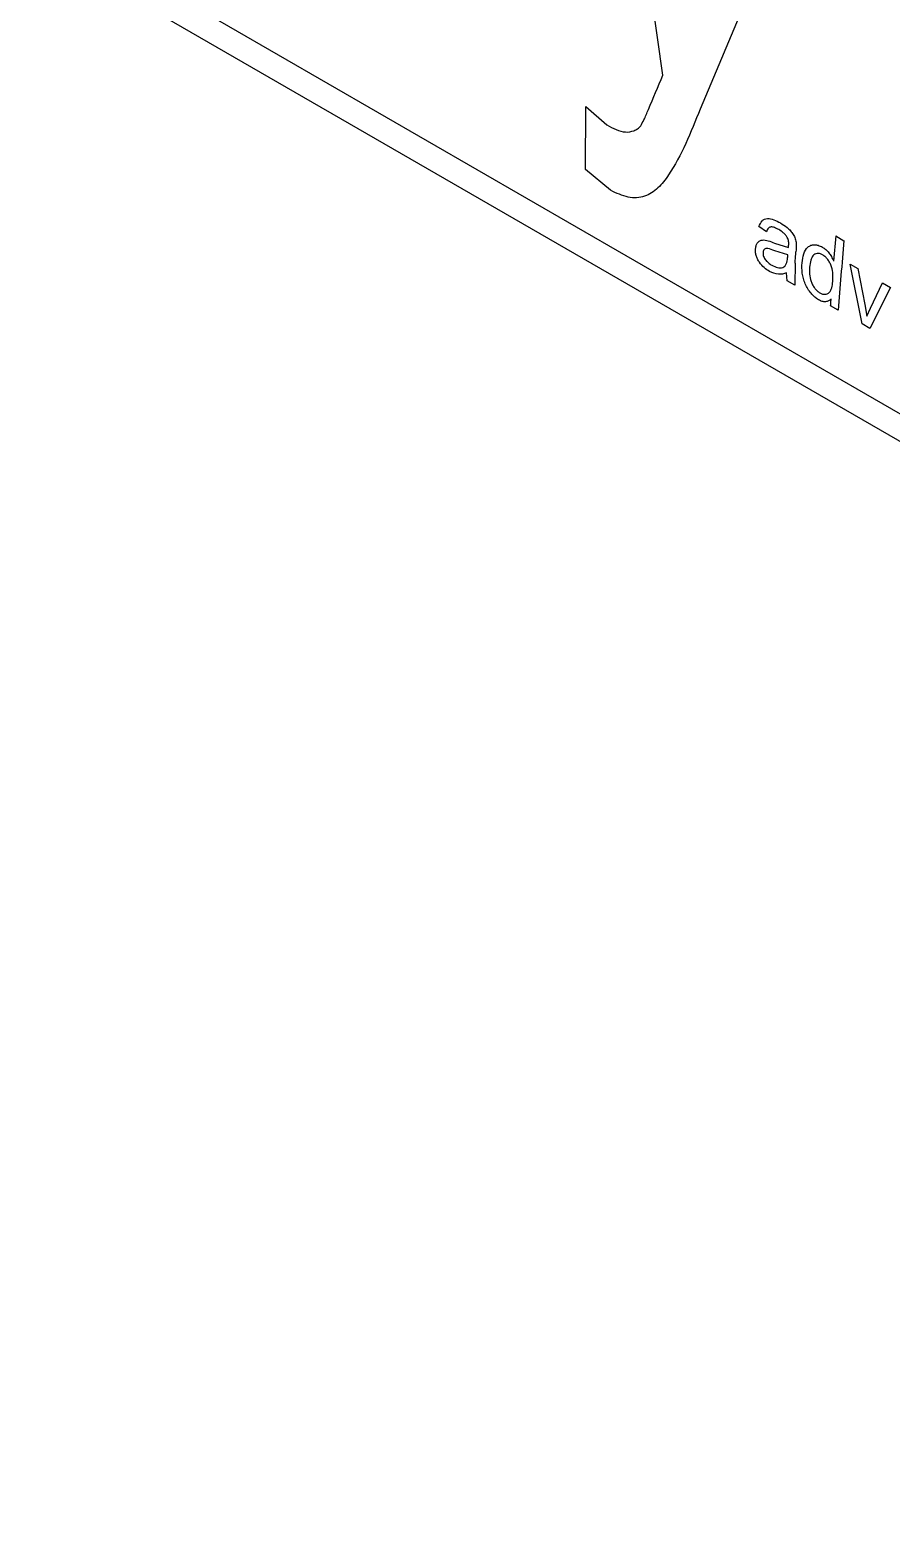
# Model space of a CAD drawing. Extents: x 75 to 2075, y 25 to 1460.
# Drawn here: x 1679.86 to 1691.52, y 799.43 to 819.59 of the extents above; entities that cross this region are included whole.
import ezdxf

# ---------------------------------------------------------------- set-up
doc = ezdxf.new("R2010")
doc.units = 0
doc.header["$LTSCALE"] = 5
doc.linetypes.add('SLD-KATı', pattern=[0])
doc.layers.get('0').update_dxf_attribs({"linetype": 'CONTINUOUS'})

msp = doc.modelspace()

# ---------------------------------------------------------------- linework, layer by layer
at = {"color": 7, "linetype": 'SLD-KATı'}
for p, q in [((1660.914, 832.135), (1715.462, 800.645)), ((1716.915, 799.429), (1662.59, 830.79)), ((1688.432, 818.98), (1687.696, 824.144)), ((1690.593, 822.471), (1688.938, 818.517)), ((1687.387, 817.7), (1687.388, 818.553)), ((1687.388, 818.553), (1687.672, 818.304)), ((1687.724, 817.42), (1687.387, 817.7)), ((1689.834, 816.858), (1689.734, 816.928)), ((1689.945, 816.704), (1690.134, 816.646)), ((1690.773, 816.802), (1690.744, 816.462)), ((1690.773, 816.802), (1690.884, 816.738)), ((1690.126, 816.548), (1689.948, 816.6)), ((1690.117, 816.195), (1690.105, 816.301)), ((1690.222, 816.433), (1690.218, 816.137)), ((1690.969, 816.42), (1691.074, 816.359)), ((1691.13, 815.61), (1690.969, 816.42)), ((1691.074, 816.359), (1691.168, 815.874)), ((1690.218, 816.137), (1690.117, 816.195)), ((1691.513, 816.106), (1691.237, 815.549)), ((1691.242, 815.823), (1691.408, 816.167)), ((1691.408, 816.167), (1691.513, 816.106)), ((1690.805, 815.798), (1690.704, 815.857)), ((1691.168, 815.874), (1691.195, 815.714)), ((1691.195, 815.714), (1691.242, 815.823)), ((1691.237, 815.549), (1691.13, 815.61))]:
    msp.add_line(p, q, dxfattribs=at)
at = {"color": 7, "linetype": 'SLD-KATı', "flags": 128}
for points in [[(1690.134, 816.646), (1690.134, 816.65), (1690.135, 816.653), (1690.135, 816.656), (1690.135, 816.66), (1690.135, 816.663), (1690.136, 816.667), (1690.136, 816.67), (1690.136, 816.674)], [(1690.122, 816.508), (1690.123, 816.513), (1690.123, 816.518), (1690.124, 816.523), (1690.124, 816.528), (1690.124, 816.533), (1690.125, 816.538), (1690.125, 816.543), (1690.126, 816.548)], [(1690.222, 816.433), (1690.224, 816.453), (1690.225, 816.472), (1690.227, 816.491), (1690.228, 816.51), (1690.23, 816.529), (1690.232, 816.549), (1690.233, 816.568), (1690.235, 816.587)], [(1690.704, 815.857), (1690.705, 815.868), (1690.705, 815.88), (1690.706, 815.891), (1690.707, 815.902), (1690.708, 815.914), (1690.709, 815.925), (1690.71, 815.937), (1690.711, 815.948)]]:
    msp.add_lwpolyline(points, dxfattribs=at)
at = {"color": 7, "linetype": 'SLD-KATı'}
msp.add_arc((2041.563, 786.608), 351.971, 175.08919, 175.24275, dxfattribs=at)
for points, knots in [([(1688.135, 818.293), (1688.148, 818.319), (1688.185, 818.39), (1688.283, 818.62), (1688.368, 818.824), (1688.432, 818.98)], [0, 0, 0, 0, 0.121259, 0.328273, 1, 1, 1, 1]), ([(1688.938, 818.517), (1688.811, 818.202), (1688.653, 817.808), (1688.373, 817.443), (1688.193, 817.322), (1687.965, 817.305), (1687.805, 817.382), (1687.724, 817.42)], [0, 0, 0, 0, 0.5007119, 0.6258092, 0.7506744, 0.875271, 1, 1, 1, 1]), ([(1687.672, 818.304), (1687.758, 818.259), (1687.888, 818.193), (1688.024, 818.217), (1688.092, 818.251), (1688.12, 818.279), (1688.135, 818.293)], [0, 0, 0, 0, 0.499029, 0.749111, 0.874535, 1, 1, 1, 1]), ([(1689.734, 816.928), (1689.746, 816.957), (1689.764, 817.001), (1689.809, 817.031), (1689.862, 817.043), (1689.937, 817.025), (1689.996, 816.993), (1690.026, 816.978)], [0, 0, 0, 0, 0.2493791, 0.3731913, 0.4995999, 0.749459, 1, 1, 1, 1]), ([(1690.003, 816.888), (1689.983, 816.898), (1689.949, 816.916), (1689.906, 816.927), (1689.879, 816.921), (1689.854, 816.902), (1689.842, 816.876), (1689.834, 816.858)], [0, 0, 0, 0, 0.283098, 0.500419, 0.605925, 0.720734, 1, 1, 1, 1]), ([(1690.117, 816.782), (1690.109, 816.794), (1690.093, 816.818), (1690.054, 816.855), (1690.024, 816.875), (1690.003, 816.888)], [0, 0, 0, 0, 0.249858, 0.500031, 1, 1, 1, 1]), ([(1690.026, 816.978), (1690.056, 816.958), (1690.103, 816.93), (1690.161, 816.873), (1690.199, 816.823), (1690.23, 816.764), (1690.241, 816.681), (1690.237, 816.625), (1690.235, 816.587)], [0, 0, 0, 0, 0.25031, 0.378804, 0.5004, 0.624996, 0.74964, 1, 1, 1, 1]), ([(1689.688, 816.631), (1689.69, 816.647), (1689.695, 816.68), (1689.716, 816.715), (1689.745, 816.738), (1689.792, 816.752), (1689.862, 816.739), (1689.917, 816.716), (1689.945, 816.704)], [0, 0, 0, 0, 0.125005, 0.249858, 0.370781, 0.49994, 0.742067, 1, 1, 1, 1]), ([(1690.136, 816.674), (1690.137, 816.691), (1690.138, 816.717), (1690.13, 816.755), (1690.121, 816.773), (1690.117, 816.782)], [0, 0, 0, 0, 0.500396, 0.754321, 1, 1, 1, 1]), ([(1690.318, 816.438), (1690.323, 816.48), (1690.334, 816.564), (1690.382, 816.643), (1690.436, 816.678), (1690.485, 816.686), (1690.538, 816.678), (1690.574, 816.659), (1690.593, 816.65)], [0, 0, 0, 0, 0.250144, 0.499494, 0.625164, 0.748857, 0.870211, 1, 1, 1, 1]), ([(1689.876, 816.321), (1689.852, 816.337), (1689.804, 816.368), (1689.748, 816.43), (1689.714, 816.489), (1689.695, 816.537), (1689.686, 816.586), (1689.687, 816.616), (1689.688, 816.631)], [0, 0, 0, 0, 0.250181, 0.499648, 0.626661, 0.749787, 0.87257, 1, 1, 1, 1]), ([(1689.948, 816.6), (1689.915, 816.614), (1689.874, 816.633), (1689.828, 816.633), (1689.808, 816.624), (1689.794, 816.605), (1689.791, 816.587), (1689.789, 816.578)], [0, 0, 0, 0, 0.500566, 0.637414, 0.758637, 0.875381, 1, 1, 1, 1]), ([(1689.789, 816.578), (1689.789, 816.57), (1689.789, 816.553), (1689.796, 816.525), (1689.809, 816.497), (1689.831, 816.466), (1689.864, 816.434), (1689.892, 816.415), (1689.908, 816.405)], [0, 0, 0, 0, 0.122859, 0.240313, 0.362752, 0.499437, 0.71692, 1, 1, 1, 1]), ([(1689.908, 816.405), (1689.934, 816.393), (1689.985, 816.368), (1690.046, 816.369), (1690.085, 816.391), (1690.113, 816.432), (1690.119, 816.477), (1690.122, 816.508)], [0, 0, 0, 0, 0.252536, 0.504379, 0.624361, 0.748753, 1, 1, 1, 1]), ([(1690.593, 816.547), (1690.581, 816.553), (1690.556, 816.565), (1690.52, 816.566), (1690.489, 816.556), (1690.457, 816.528), (1690.43, 816.469), (1690.423, 816.411), (1690.419, 816.379)], [0, 0, 0, 0, 0.126948, 0.249906, 0.374206, 0.500272, 0.718973, 1, 1, 1, 1]), ([(1690.593, 816.65), (1690.608, 816.64), (1690.639, 816.62), (1690.681, 816.575), (1690.717, 816.522), (1690.735, 816.482), (1690.744, 816.462)], [0, 0, 0, 0, 0.250135, 0.500228, 0.740605, 1, 1, 1, 1]), ([(1690.734, 816.183), (1690.736, 816.215), (1690.739, 816.279), (1690.725, 816.368), (1690.697, 816.436), (1690.668, 816.482), (1690.633, 816.521), (1690.607, 816.538), (1690.593, 816.547)], [0, 0, 0, 0, 0.2504, 0.499792, 0.6247, 0.750098, 0.869106, 1, 1, 1, 1]), ([(1690.105, 816.301), (1690.07, 816.29), (1690, 816.268), (1689.917, 816.304), (1689.876, 816.321)], [0, 0, 0, 0, 0.5006556, 1, 1, 1, 1]), ([(1690.542, 815.937), (1690.524, 815.949), (1690.488, 815.972), (1690.439, 816.024), (1690.395, 816.085), (1690.36, 816.154), (1690.333, 816.227), (1690.314, 816.324), (1690.316, 816.392), (1690.318, 816.438)], [0, 0, 0, 0, 0.125048, 0.250009, 0.372512, 0.500207, 0.622974, 0.750286, 1, 1, 1, 1]), ([(1690.419, 816.379), (1690.417, 816.348), (1690.414, 816.287), (1690.431, 816.202), (1690.459, 816.138), (1690.487, 816.094), (1690.52, 816.056), (1690.545, 816.039), (1690.558, 816.03)], [0, 0, 0, 0, 0.250351, 0.49958, 0.622136, 0.750062, 0.870149, 1, 1, 1, 1]), ([(1690.558, 816.03), (1690.57, 816.025), (1690.594, 816.013), (1690.629, 816.01), (1690.66, 816.018), (1690.696, 816.042), (1690.724, 816.099), (1690.731, 816.155), (1690.734, 816.183)], [0, 0, 0, 0, 0.128626, 0.247624, 0.375901, 0.50041, 0.749671, 1, 1, 1, 1]), ([(1690.711, 815.948), (1690.701, 815.938), (1690.679, 815.918), (1690.637, 815.909), (1690.59, 815.913), (1690.558, 815.929), (1690.542, 815.937)], [0, 0, 0, 0, 0.250003, 0.499866, 0.749905, 1, 1, 1, 1])]:
    msp.add_open_spline(points, degree=3, knots=knots, dxfattribs=at)

doc.saveas('drawing.dxf')
